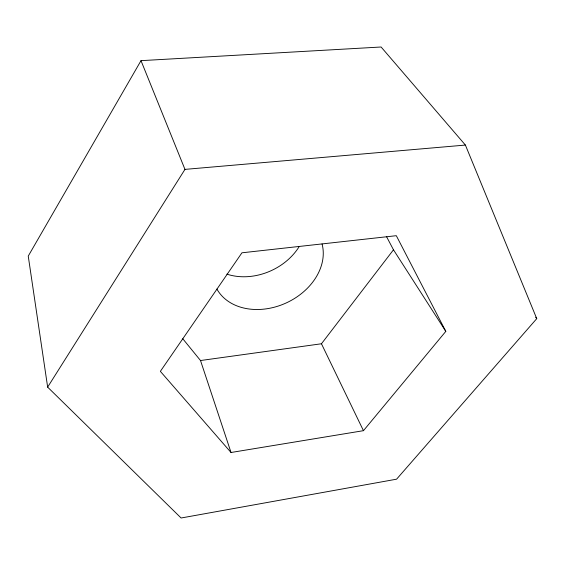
<?xml version="1.0" encoding="UTF-8"?>
<svg xmlns="http://www.w3.org/2000/svg" width="565" height="565" viewBox="0 0 565 565"><rect width="100%" height="100%" fill="white"/><g stroke="black" fill="none" stroke-linecap="round" stroke-linejoin="round"><path stroke-width="0.85" d="M141.003 60.653L28.25 256.093L47.651 387.131L181.097 517.999L396.581 479.184L536.75 318.646L465.398 145.064L381.1 47.001L141.003 60.653L184.96 169.387L47.651 387.131M182.77 338.746L200.511 360.534L321.457 343.767L393.48 249.801L386.531 236.622M363.45 430.678L445.806 331.38L396.312 235.69L241.94 252.802L160.361 371.353L231.029 452.494L363.45 430.678L321.457 343.767M184.96 169.387L465.398 145.064M535.684 317.248L536.75 318.646M393.48 249.801L445.806 331.38M200.511 360.534L231.029 452.494M322.057 243.967A57.489 44.317 -24.9 0 1 284.534 303.688A57.489 44.317 -24.9 0 1 216.896 289.047M298.934 246.99A55.066 43.738 -24.9 0 1 226.883 274.138"/></g></svg>
